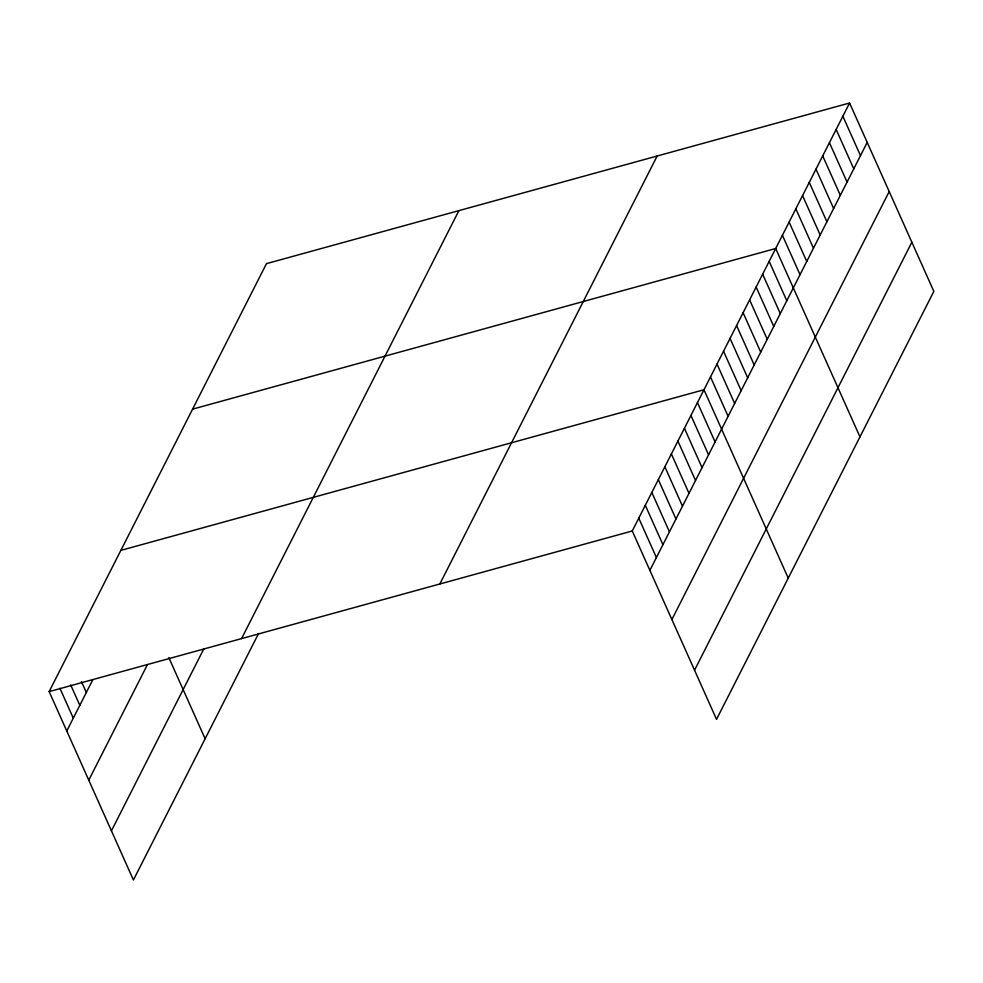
<?xml version="1.0" encoding="UTF-8"?>
<svg xmlns="http://www.w3.org/2000/svg" width="983" height="983" viewBox="0 0 983 983"><rect width="100%" height="100%" fill="white"/><g stroke="black" fill="none" stroke-linecap="round" stroke-linejoin="round"><path stroke-width="1.47" d="M258.59 633.482L133.418 879.994L49.15 691.614L266.467 263.641L849.582 103.006L933.85 291.386L716.533 719.359L632.266 530.98L849.582 103.006M66.77 731.008L92.844 679.646M88.765 780.17L147.438 664.619M111.423 830.832L203.997 648.51M241.572 638.606L458.901 210.632M439.831 583.988L657.16 156.014M649.886 570.361L867.203 142.4M671.88 619.536L889.197 191.562M694.539 670.185L911.855 242.223M192.582 409.149L775.698 248.515L859.965 436.894M120.86 550.382L703.975 389.747L788.243 578.127M49.15 691.614L632.266 530.98M842.861 116.227L860.481 155.621M836.152 129.461L853.772 168.855M829.431 142.682L847.051 182.076M822.71 155.916L840.33 195.31M816.001 169.15L833.621 208.531M809.279 182.371L826.9 221.765M802.558 195.605L820.178 234.986M795.849 208.826L813.469 248.22M789.128 222.06L806.748 261.453M782.407 235.281L800.027 274.675M769.173 261.355L786.793 300.749M762.661 274.196L780.281 313.577M756.136 287.036L773.756 326.417M749.611 299.864L767.231 339.258M743.099 312.705L760.719 352.098M736.574 325.545L754.194 364.939M730.062 338.385L747.682 377.779M723.537 351.226L741.157 390.62M717.012 364.066L734.633 403.46M710.5 376.907L728.12 416.3M697.463 402.588L715.083 441.969M690.938 415.428L708.559 454.81M684.426 428.256L702.046 467.65M677.901 441.097L695.522 480.49M671.377 453.937L688.997 493.331M664.864 466.778L682.485 506.171M658.34 479.618L675.96 519.012M651.827 492.458L669.448 531.852M645.303 505.299L662.923 544.68M638.778 518.139L656.398 557.521M168.83 657.602L205.128 738.761M81.466 681.624L86.332 692.487M70.69 684.954L79.807 705.327M59.926 688.284L73.295 718.168"/></g></svg>
